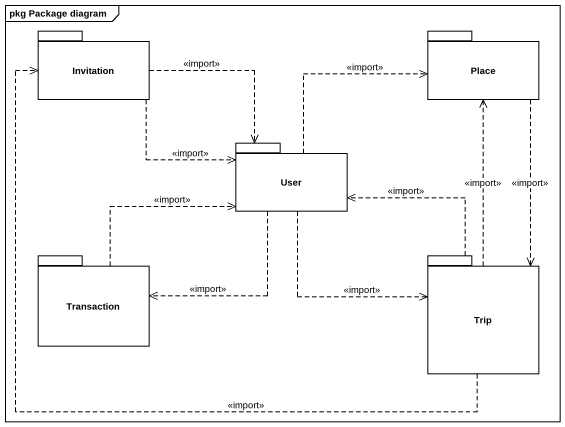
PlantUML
@startuml
mainframe pkg Package diagram
package Invitation {
}
package Place {
}
package User {
}
package Transaction {
}
package Trip {
}
Invitation .right.> User : <<import>>
Invitation .right.> User : <<import>>
Place ..> Trip : <<import>>
User .right.> Place : <<import>>
User ..> Transaction : <<import>>
User ..> Trip : <<import>>
Transaction .up.> User : <<import>>
Trip .up.> Invitation : <<import>>
Trip .up.> Place : <<import>>
Trip .up.> User : <<import>>
@enduml
